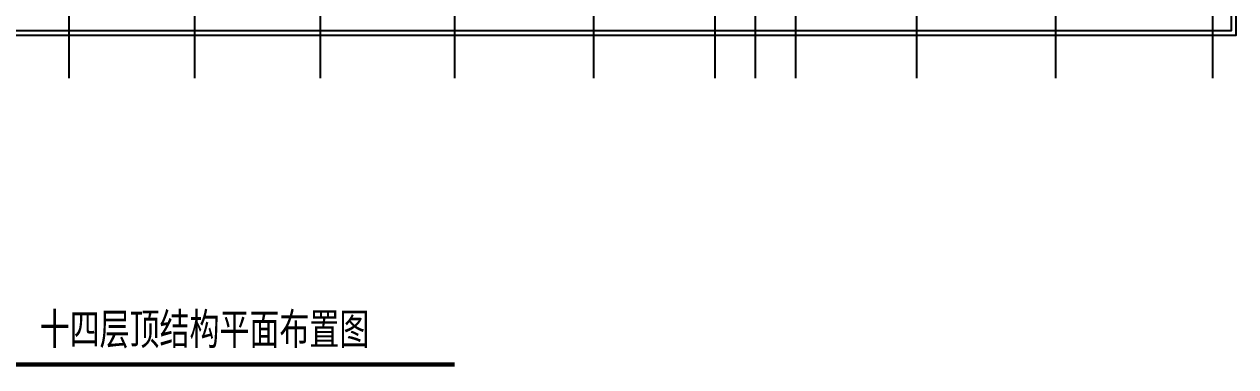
# Model space of a CAD drawing. Extents: x 154268 to 5133249, y -1832900 to 601179.
# Drawn here: x 287590 to 314601, y 509643 to 517288 of the extents above; entities that cross this region are included whole.
import ezdxf
from ezdxf.enums import TextEntityAlignment as Align

# ---------------------------------------------------------------- set-up
doc = ezdxf.new("R2010")
doc.units = 0
doc.header["$LTSCALE"] = 1000
doc.linetypes.add('DOTE', pattern=[2.42, 2, -0.2, 0.02, -0.2])
for name, color, linetype in [('A-ANNO-AXIS', 94, 'Continuous'), ('A-ANNO-DOTE', 15, 'DOTE'), ('a-pm-6#-wd$0$A-ROOF-建筑屋顶', 4, 'Continuous'), ('HZ', 2, 'Continuous'), ('S-FLOOR-说明', 7, 'Continuous')]:
    doc.layers.add(name, color=color, linetype=linetype)
doc.styles.add('DD', font='romand__.ttf', dxfattribs={"width": 0.7, "bigfont": 'HZTXT.SHX'})

# ---------------------------------------------------------------- blocks, each defined once
blk = doc.blocks.new('T4zw1')
at = {"layer": 'A-ANNO-DOTE'}
for p, q in [((1575757, -2354199), (1575757, -2338823)), ((1578557, -2354199), (1578557, -2338823)), ((1581357, -2354199), (1581357, -2338823)), ((1584357, -2354199), (1584357, -2338823)), ((1587457, -2354199), (1587457, -2338823)), ((1601257, -2354199), (1601257, -2340013)), ((1590157, -2354199), (1590157, -2344891)), ((1591057, -2354199), (1591057, -2344891)), ((1591957, -2354199), (1591957, -2344891)), ((1594657, -2354199), (1594657, -2345337)), ((1597757, -2354199), (1597757, -2345337))]:
    blk.add_line(p, q, dxfattribs=at)

msp = doc.modelspace()

# ---------------------------------------------------------------- linework, layer by layer
at = {"layer": 'a-pm-6#-wd$0$A-ROOF-建筑屋顶'}
for points in [[(296680.8, 530609.3), (314600.8, 530609.3), (314600.8, 517039.3), (268180.8, 517039.3), (268180.8, 530609.3), (286100.8, 530609.3), (286100.8, 527609.3), (296680.8, 527609.3)], [(296780.8, 530509.3), (314500.8, 530509.3), (314500.8, 517139.3), (268280.8, 517139.3), (268280.8, 530509.3), (286000.8, 530509.3), (286000.8, 527509.3), (296780.8, 527509.3)]]:
    msp.add_lwpolyline(points, close=True, dxfattribs=at)
at = {"layer": 'HZ', "const_width": 100}
msp.add_lwpolyline([(285994.4, 509692.8), (297184.1, 509692.8)], dxfattribs=at)

# ---------------------------------------------------------------- block references
at = {"layer": 'A-ANNO-AXIS'}
msp.add_blockref('T4zw1', (-1287165.7, 2870286.2), dxfattribs=at)

# ---------------------------------------------------------------- texts
at = {"layer": 'S-FLOOR-说明', "style": 'DD', "width": 0.7}
msp.add_text('十四层顶结构平面布置图', height=700, dxfattribs=at).set_placement((291608.9, 510137.7), align=Align.CENTER)

doc.saveas('drawing.dxf')
